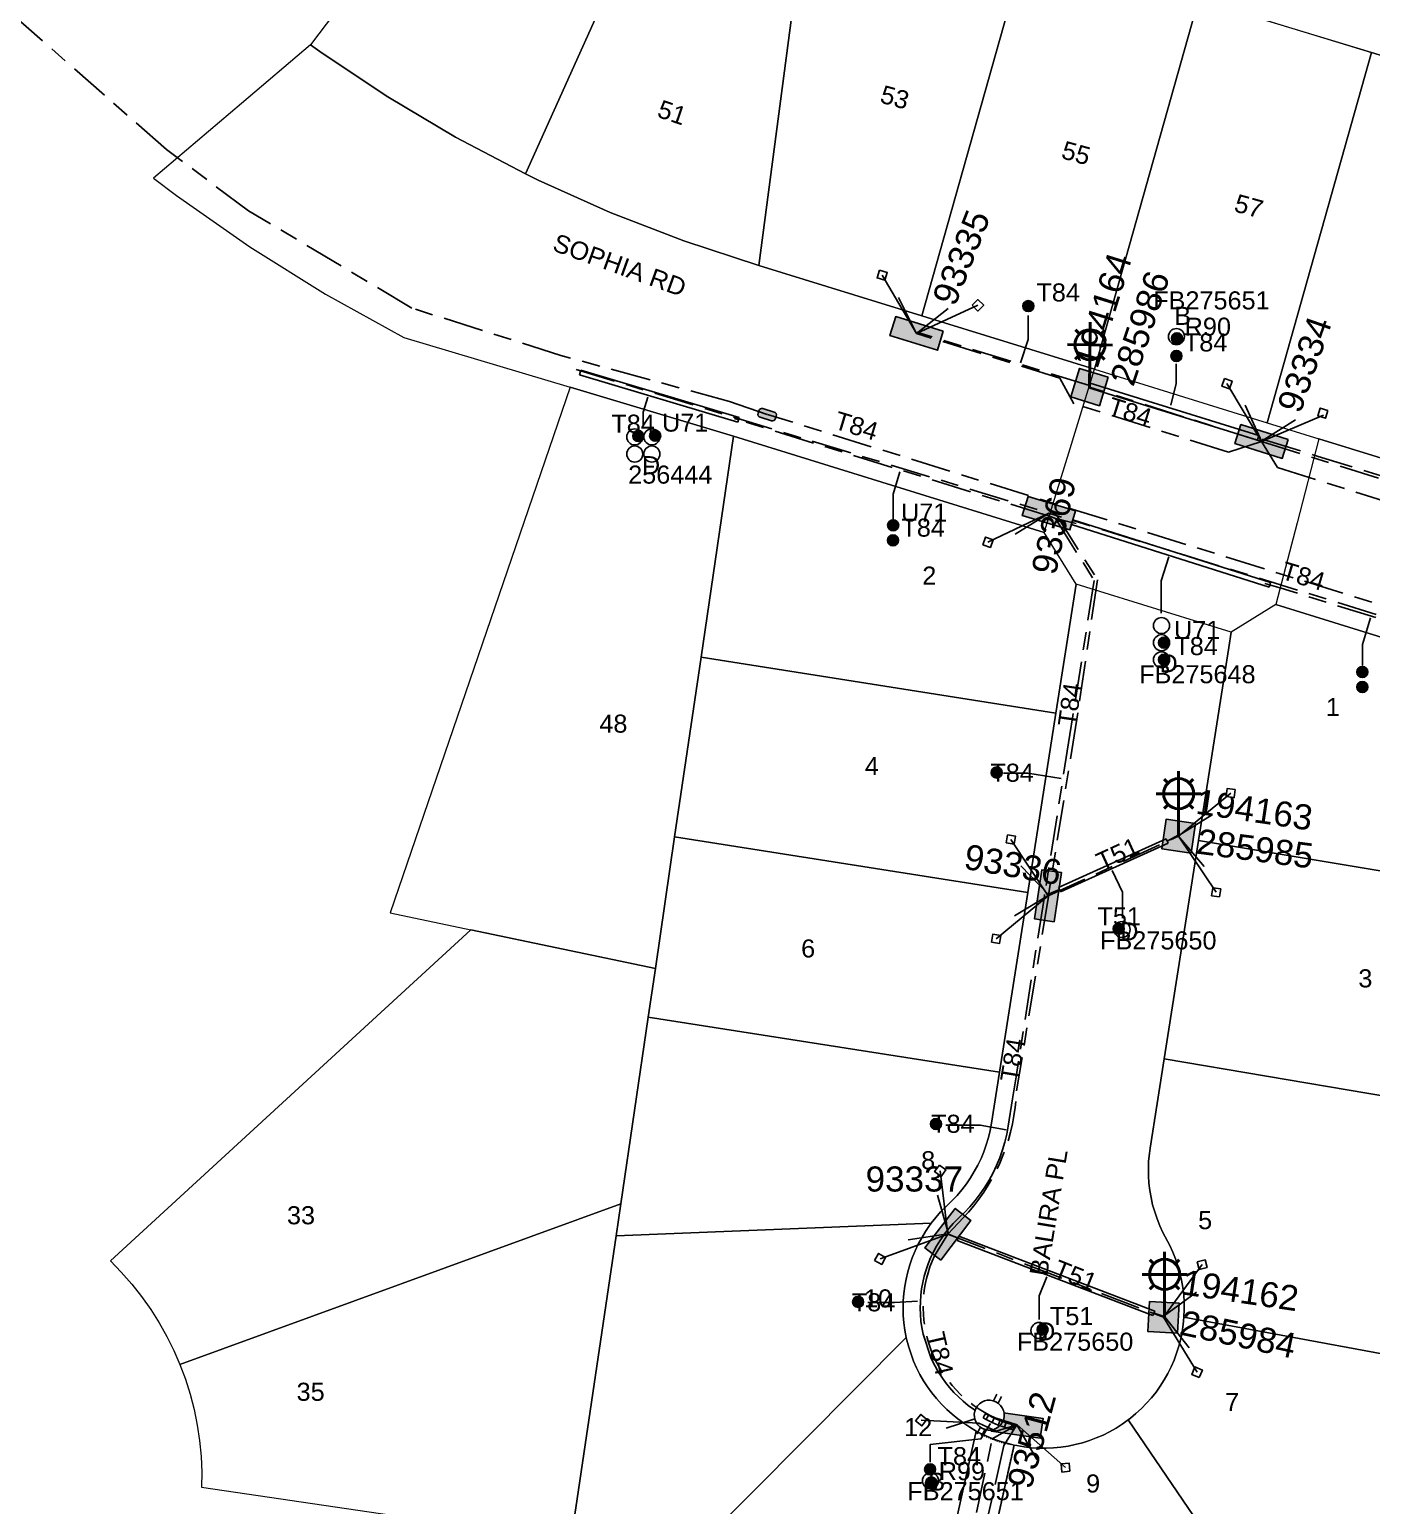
# Model space of a CAD drawing. Header units: metres. Extents: x 282960 to 285195, y 6134329 to 6136665.
# Drawn here: x 283098.2 to 283231.8, y 6135457 to 6135604 of the extents above; entities that cross this region are included whole.
import ezdxf
from ezdxf.enums import TextEntityAlignment as Align

# ---------------------------------------------------------------- set-up
doc = ezdxf.new("R2010")
doc.units = ezdxf.units.M
for name, pattern in [('Cable Exist UG', [8.2, 4, -1.2, 1.8, -1.2]), ('HIDDEN', [0.375, 0.25, -0.125]), ('HIDDEN2', [0.1875, 0.125, -0.0625])]:
    doc.linetypes.add(name, pattern=pattern)
doc.layers.get('0').update_dxf_attribs({"color": 6})
for name, color, linetype, lineweight in [('Cadastre Land Parcels_SP_EXT', 9, 'Continuous', 5), ('Cadastre Other Property_SP_EXT', 9, 'HIDDEN', 5), ('Cadastre Roads_SP_EXT', 9, 'Continuous', 5)]:
    doc.layers.add(name, color=color, linetype=linetype, lineweight=lineweight)
for name, color, linetype in [('Duct_SP_EXT', 7, 'Continuous'), ('Equip_HV_EXT', 7, 'Continuous'), ('Equip_LV_EXT', 7, 'Continuous'), ('Equip_SP_SL_EXT', 7, 'Continuous'), ('Mains_HV_EXT', 7, 'Continuous'), ('Mains_LV_EXT', 7, 'Continuous'), ('Mains_LV_SL_EXT', 7, 'Continuous'), ('Services_SP_EXT', 7, 'Continuous'), ('SupportsUG_SP_LV_EXT', 7, 'Continuous'), ('SupportsUG_SP_LV_SL_EXT', 7, 'Continuous'), ('Trench_SP_EXT', 7, 'Continuous')]:
    doc.layers.add(name, color=color, linetype=linetype)
doc.styles.add('COLUMN_LABEL', font='arial.ttf')
doc.styles.add('iecARIAL', font='arial.ttf', dxfattribs={"height": 2})
doc.styles.add('POLE_LABEL', font='arial.ttf')
doc.styles.get("Standard").update_dxf_attribs({"font": 'arial.ttf'})

# ---------------------------------------------------------------- blocks, each defined once
blk = doc.blocks.new('COLUMN_EXT')
blk.add_hatch(color=256).paths.add_polyline_path([(-1.49, 1.48), (-1.49, -1.49), (1.48, -1.49), (1.48, 1.48)])
blk.add_lwpolyline([(-1.49, -1.49), (1.48, -1.49), (1.48, 1.48), (-1.49, 1.48)], close=True)
for tag, height, style, flags, p in [('ASSET_NUM', 2.5, 'COLUMN_LABEL', 8, (2, 2)), ('STRUCTURE_PLANT_NUMBER', 0.2, 'POLE_LABEL', 9, (1.81, 0.03)), ('STREET_CODE', 0.2, 'COLUMN_LABEL', 9, (1.81, -0.2))]:
    blk.add_attdef(tag, text='', height=height, dxfattribs=dict(style=style, flags=flags)).set_placement(p, align=Align.MIDDLE_LEFT)
at = {"flags": 9}
for tag, p in [('COLUMN_TYPE', (1.81, -0.4)), ('OWNED_BY', (1.81, -0.6)), ('STATE', (1.81, -0.8)), ('USAGE', (1.81, -1)), ('LEGEND', (1.81, -1.2)), ('LOCATION', (1.81, -1.4)), ('STREETNAME', (1.81, -1.6)), ('SUBURB', (1.81, -1.8)), ('NOTES', (1.81, -2))]:
    blk.add_attdef(tag, text='', height=0.2, dxfattribs=at).set_placement(p, align=Align.MIDDLE_LEFT)
at = {"flags": 1}
blk.add_attdef('Z', (1.81, -2.35), '', height=0.2, dxfattribs=at)
blk = doc.blocks.new('PILLAR_EXT')
blk.add_hatch(color=256).paths.add_polyline_path([(-2.475, 0.99), (-2.475, -0.99), (2.475, -0.99), (2.475, 0.99)])
blk.add_lwpolyline([(-2.475, -0.99), (2.475, -0.99), (2.475, 0.99), (-2.475, 0.99)], close=True)
at = {"style": 'iecARIAL', "flags": 8}
blk.add_attdef('ASSET_NUM', (1.5, 3.5), '', height=2.5, dxfattribs=at)
for tag, p, flags in [('OWNED_BY', (0, -0.2), 9), ('STATE', (0, -0.4), 9), ('SUPPORT_TYPE', (0, -0.6), 9), ('USAGE', (0, -0.8), 9), ('LEGEND', (0, -1), 9), ('LOCATION', (0, -1.2), 9), ('NOTES', (0, -1.4), 9), ('PARENT', (0, -1.6), 9), ('STREETNAME', (0, -1.8), 9), ('SUBURB', (0, -2), 1)]:
    blk.add_attdef(tag, p, '', height=0.2, dxfattribs=dict(flags=flags))
blk = doc.blocks.new('DUCT_EXT')
blk.add_circle((0, 0.8), 0.8)
at = {"flags": 1}
blk.add_attdef('Z', (0, 0), '', height=0.2, dxfattribs=at)
at = {"flags": 9}
for tag, p in [('DUCT_CODE', (0, 0)), ('XSECT_TYPE', (0, -0.2)), ('STATE', (0, -0.6)), ('FB_REFERENCE', (0, -0.4)), ('NOTES', (0, -0.8))]:
    blk.add_attdef(tag, text='', height=0.2, dxfattribs=at).set_placement(p, align=Align.MIDDLE_LEFT)
blk = doc.blocks.new('SL_LANTERN_EXT')
at = {"lineweight": 40}
for p, q in [((0, 1.97), (0, 6.47)), ((-1.46, 5.68), (-1.06, 5.28)), ((1.46, 5.68), (1.06, 5.28)), ((-2.25, 4.22), (2.25, 4.22)), ((-1.46, 2.76), (-1.06, 3.16)), ((1.46, 2.76), (1.06, 3.16)), ((0, 0), (0, 2.72))]:
    blk.add_line(p, q, dxfattribs=at)
blk.add_circle((0, 4.22), 1.5, dxfattribs=at)
at = {"style": 'iecARIAL', "flags": 8}
blk.add_attdef('ASSET_NUM', (1.5, 1.5), '', height=2.5, dxfattribs=at)
for tag, p, height, flags in [('OPERATING_VOLTAGE', (0.98, -1.65), 0.2, 9), ('CONSTRUCTED_VOLTAGE', (0.98, -0.65), 0.2, 9), ('CONTROL_TYPE', (0.98, -0.85), 0.2, 9), ('LANTERN_PURPOSE', (0.98, -1.05), 0.2, 9), ('LANTERN_TYPE', (0.98, -1.25), 0.2, 9), ('NO_PHASES', (0.98, -1.45), 0.2, 9), ('LNUMBER', (2.18, -3.25), 2.5, 8), ('ORIENTATION', (0.98, -1.85), 0.2, 9), ('OWNED_BY', (0.98, -2.05), 0.2, 9), ('STATE', (0.98, -2.25), 0.2, 9), ('USAGE', (0.98, -2.45), 0.2, 9), ('CEXIST', (0.98, -2.65), 0.2, 9), ('CNEW', (0.98, -2.85), 0.2, 9), ('CNUMBER', (0.98, -3.05), 0.2, 9), ('CREMOVE', (0.98, -3.25), 0.2, 9), ('CREPLACE', (0.98, -3.45), 0.2, 9), ('LKINGHEIGHT', (0.98, -3.65), 0.2, 9), ('LBRACKET', (0.98, -3.85), 0.2, 9), ('LBRACKETVOCAB', (0.98, -4.05), 0.2, 9), ('LCATEGORY', (0.98, -4.25), 0.2, 9), ('LCHARGE1', (0.98, -4.45), 0.2, 9), ('LCHARGE1PERCENT', (0.98, -4.65), 0.2, 9), ('LCHARGE2', (0.98, -4.85), 0.2, 9), ('LCHARGE2PERCENT', (0.98, -5.05), 0.2, 9), ('LCHARGE3', (0.98, -5.25), 0.2, 9), ('LCHARGE3PERCENT', (0.98, -5.45), 0.2, 9), ('LEXIST', (0.98, -5.65), 0.2, 9), ('LLAMP', (0.98, -5.85), 0.2, 9), ('LLAMPVOCAB', (0.98, -6.05), 0.2, 9), ('LMAST', (0.98, -6.25), 0.2, 9), ('LMASTVOCAB', (0.98, -6.45), 0.2, 9), ('LNEW', (0.98, -6.65), 0.2, 9), ('LANTNUMBER', (0.98, -6.85), 0.2, 9), ('LOUTREACH', (0.98, -7.25), 0.2, 9), ('LOUTREACHVOCAB', (0.98, -7.45), 0.2, 9), ('LRATECODE', (0.98, -7.65), 0.2, 9), ('LREMOVE', (0.98, -7.85), 0.2, 9), ('LREPLACE', (0.98, -8.05), 0.2, 9), ('LTYPE', (0.98, -8.25), 0.2, 9), ('LTYPEVOCAB', (0.98, -8.45), 0.2, 9), ('LEGEND', (0.98, -8.65), 0.2, 9), ('LOCATION', (0.98, -8.85), 0.2, 9), ('STREETNAME', (0.98, -9.25), 0.2, 9), ('SUBURB', (0.98, -9.45), 0.2, 1), ('NOTES', (0.98, -9.05), 0.2, 9)]:
    blk.add_attdef(tag, p, '', height=height, dxfattribs=dict(flags=flags))
blk = doc.blocks.new('CCP_EXT')
at = {"flags": 9}
for tag, p in [('STATE', (0, -1.8)), ('LIFE_SUPPORT', (0, -1.6)), ('NOTES', (0, -2))]:
    blk.add_attdef(tag, text='', height=0.2, dxfattribs=at).set_placement(p, align=Align.MIDDLE_LEFT)
blk.add_wipeout([(0, 0.57), (0.57, 0), (0, -0.57), (-0.57, 0)])
blk.add_lwpolyline([(-0.57, 0), (0, 0.57), (0.57, 0), (0, -0.57), (-0.57, 0)])
at = {"flags": 1}
blk.add_attdef('Z', (0, 0), '', height=0.2, dxfattribs=at)
at = {"flags": 9}
for tag, p in [('CCP_TYPE', (0, 0)), ('CONSTRUCTED_VOLTAGE', (0, -0.2)), ('OPERATING_VOLTAGE', (0, -0.6)), ('ORIENTATION', (0, -0.8)), ('OWNED_BY', (0, -1)), ('NO_PHASES', (0, -0.4)), ('USAGE', (0, -1.2)), ('LEGEND', (0, -1.4))]:
    blk.add_attdef(tag, text='', height=0.2, dxfattribs=at).set_placement(p, align=Align.MIDDLE_LEFT)
blk = doc.blocks.new('HV_STJ_EXT')
h = blk.add_hatch(color=256)
edge = h.paths.add_edge_path()
edge.add_ellipse((-0.59, 0.13), major_axis=(0.226, 0.226), ratio=1, start_angle=45, end_angle=135)
edge.add_line((-0.91, 0.13), (-0.91, -0.13))
edge.add_ellipse((-0.59, -0.13), major_axis=(0.226, 0.226), ratio=1, start_angle=135, end_angle=225)
edge.add_line((-0.59, -0.45), (0.59, -0.45))
edge.add_ellipse((0.59, -0.13), major_axis=(-0.226, 0.226), ratio=1, start_angle=135, end_angle=225)
edge.add_line((0.91, -0.13), (0.91, 0.13))
edge.add_ellipse((0.59, 0.13), major_axis=(-0.226, 0.226), ratio=1, start_angle=225, end_angle=315)
edge.add_line((0.59, 0.45), (-0.59, 0.45))
blk.add_lwpolyline([(-0.91, 0.13), (-0.91, -0.13, 0.414214), (-0.59, -0.45), (0.59, -0.45, 0.414214), (0.91, -0.13), (0.91, 0.13, 0.414214), (0.59, 0.45), (-0.59, 0.45, 0.414214)], format="xyb", close=True)
for tag, flags, p in [('ORIENTATION', 9, (1.5, 0)), ('Z', 1, (1.5, -0.8)), ('USAGE', 9, (1.5, -0.2)), ('LEGEND', 9, (1.5, -0.4)), ('NOTES', 9, (1.5, -0.6))]:
    blk.add_attdef(tag, text='', height=0.2, dxfattribs=dict(flags=flags)).set_placement(p, align=Align.MIDDLE_LEFT)
blk = doc.blocks.new('LV_UG_LINKS_OPEN_EXT')
for p, q in [((-0.25, 1.47), (-0.25, 2.22)), ((0.25, 1.47), (0.25, 2.22)), ((-0.25, -1.47), (-0.25, -2.22)), ((0.25, -1.47), (0.25, -2.22))]:
    blk.add_line(p, q)
at = {"flags": 9}
for tag, p in [('ACTUAL_STATUS', (0, 0)), ('CONSTRUCTED_VOLTAGE', (0, -0.2)), ('OPERATING_VOLTAGE', (0, -0.6)), ('ORIENTATION', (0, -0.8)), ('STATE', (0, -1)), ('SWITCH_TYPE', (0, -1.2)), ('NO_PHASES', (0, -0.4)), ('USAGE', (0, -1.4)), ('NOTES', (0, -1.6))]:
    blk.add_attdef(tag, text='', height=0.2, dxfattribs=at).set_placement(p, align=Align.MIDDLE_LEFT)
at = {"flags": 1}
blk.add_attdef('Z', (0, 0), '', height=0.2, dxfattribs=at)
blk.add_wipeout([(-0.25, 1.47), (-0.43, 1.43), (-0.61, 1.36), (-0.77, 1.28), (-0.93, 1.17), (-1.07, 1.05), (-1.19, 0.9), (-1.29, 0.75), (-1.38, 0.58), (-1.44, 0.4), (-1.48, 0.22), (-1.49, 0.03), (-1.49, -0.16), (-1.45, -0.34), (-1.4, -0.52), (-1.32, -0.69), (-1.23, -0.85), (-1.11, -1), (-0.98, -1.13), (-0.83, -1.24), (-0.66, -1.34), (-0.49, -1.41), (-0.31, -1.46), (-0.13, -1.49), (0.06, -1.49), (0.25, -1.47), (0.43, -1.43), (0.61, -1.36), (0.77, -1.28), (0.93, -1.17), (1.07, -1.05), (1.19, -0.9), (1.29, -0.75), (1.38, -0.58), (1.44, -0.4), (1.48, -0.22), (1.49, -0.03), (1.49, 0.16), (1.45, 0.34), (1.4, 0.52), (1.32, 0.69), (1.23, 0.85), (1.11, 1), (0.98, 1.13), (0.83, 1.24), (0.66, 1.34), (0.49, 1.41), (0.31, 1.46), (0.13, 1.49), (-0.06, 1.49)])
blk.add_lwpolyline([(0, -1.49, 1), (0, 1.49, 1)], format="xyb", close=True)
blk = doc.blocks.new('CABLE_LARGE_EXT')
h = blk.add_hatch(color=256)
edge = h.paths.add_edge_path()
edge.add_arc((0, 0.55), 0.55, 0, 360)
blk.add_circle((0, 0.55), 0.55)
at = {"flags": 1}
blk.add_attdef('Z', (0, 0), '', height=0.2, dxfattribs=at)
at = {"flags": 9}
for tag, p in [('COND_CODE', (0, 0)), ('STATE', (0, -0.4)), ('XSECT_SIZE', (0, -0.6)), ('FB_REFERENCE', (0, -0.2)), ('NOTES', (0, -0.8))]:
    blk.add_attdef(tag, text='', height=0.2, dxfattribs=at).set_placement(p, align=Align.MIDDLE_LEFT)

msp = doc.modelspace()

# ---------------------------------------------------------------- linework, layer by layer
at = {"layer": 'Cadastre Land Parcels_SP_EXT', "linetype": 'Continuous'}
for points in [[(283147.55, 6135589.59), (283161.55, 6135620.64), (283148.82, 6135632.39), (283137.9, 6135617.97), (283126.14, 6135602.44), (283127.31, 6135601.61), (283133.84, 6135597.25), (283140.6, 6135593.24), (283147.55, 6135589.59)], [(283147.55, 6135589.58), (283148.84, 6135588.96), (283156.01, 6135585.74), (283163.34, 6135582.91), (283170.8, 6135580.46), (283175.85, 6135618.77), (283161.55, 6135620.64), (283147.55, 6135589.58)], [(283170.8, 6135580.46), (283187.05, 6135575.43), (283197.4, 6135612.18), (283175.85, 6135618.77), (283170.8, 6135580.46)], [(283187.05, 6135575.43), (283204.25, 6135570.12), (283214.62, 6135606.92), (283197.4, 6135612.18), (283187.05, 6135575.43)], [(283204.25, 6135570.12), (283221.45, 6135564.8), (283231.83, 6135601.66), (283214.62, 6135606.92), (283204.25, 6135570.12)], [(283221.45, 6135564.8), (283226.6, 6135563.2), (283238.65, 6135559.48), (283249.05, 6135596.4), (283231.83, 6135601.66), (283221.45, 6135564.8)], [(283162.42, 6135523.54), (283165.06, 6135541.44), (283168.3, 6135563.46), (283152, 6135568.34), (283134.07, 6135515.99), (283142.11, 6135514.31), (283160.5, 6135510.45), (283162.42, 6135523.54)], [(283200.41, 6135535.88), (283202.43, 6135548.72), (283199.23, 6135553.86), (283168.3, 6135563.46), (283165.06, 6135541.44), (283200.41, 6135535.88)], [(283243.84, 6135518.31), (283247.46, 6135538.9), (283222.32, 6135546.7), (283217.87, 6135543.93), (283217.64, 6135542.42), (283214.61, 6135523.18), (283243.84, 6135518.31)], [(283197.59, 6135518), (283200.41, 6135535.88), (283165.06, 6135541.44), (283162.42, 6135523.54), (283197.59, 6135518)], [(283194.78, 6135500.11), (283197.59, 6135518), (283162.42, 6135523.54), (283160.5, 6135510.45), (283159.78, 6135505.6), (283194.78, 6135500.11)], [(283243.84, 6135518.31), (283214.61, 6135523.18), (283211.18, 6135501.45), (283241.78, 6135496.27), (283241.25, 6135503.58), (283243.84, 6135518.31)], [(283160.5, 6135510.45), (283142.11, 6135514.31), (283106.21, 6135481.32), (283107.3, 6135480.19), (283108.34, 6135479.02), (283109.32, 6135477.78), (283110.23, 6135476.5), (283111.07, 6135475.17), (283111.84, 6135473.81), (283112.54, 6135472.4), (283113.14, 6135471.01), (283157.05, 6135487.01), (283159.78, 6135505.6), (283160.5, 6135510.45)], [(283194.78, 6135500.11), (283159.78, 6135505.6), (283157.05, 6135487.01), (283156.58, 6135483.83), (283187.98, 6135485.07), (283188.43, 6135485.65), (283188.92, 6135486.2), (283189.43, 6135486.72), (283189.66, 6135486.94), (283190.05, 6135487.32), (283190.56, 6135487.85), (283191.03, 6135488.4), (283191.48, 6135488.99), (283191.89, 6135489.59), (283192.27, 6135490.22), (283192.62, 6135490.86), (283192.94, 6135491.52), (283193.22, 6135492.2), (283193.46, 6135492.89), (283193.67, 6135493.6), (283193.84, 6135494.31), (283193.98, 6135495.03), (283194.78, 6135500.11)], [(283156.58, 6135483.83), (283157.05, 6135487.01), (283113.14, 6135471.01), (283113.68, 6135469.54), (283114.16, 6135468.04), (283114.55, 6135466.52), (283114.86, 6135464.98), (283115.09, 6135463.43), (283115.25, 6135461.86), (283115.31, 6135460.29), (283115.3, 6135458.79), (283152.09, 6135453.37), (283156.58, 6135483.83)], [(283185.5, 6135473.7), (283185.36, 6135474.42), (283185.26, 6135475.15), (283185.2, 6135475.88), (283185.18, 6135476.61), (283185.2, 6135477.34), (283185.25, 6135478.08), (283185.34, 6135478.8), (283185.47, 6135479.52), (283185.64, 6135480.24), (283185.85, 6135480.94), (283186.09, 6135481.64), (283186.37, 6135482.31), (283186.68, 6135482.98), (283187.03, 6135483.62), (283187.41, 6135484.25), (283187.82, 6135484.85), (283187.98, 6135485.07), (283156.58, 6135483.83), (283152.09, 6135453.37), (283149.8, 6135437.77), (283185.5, 6135473.7)], [(283243.67, 6135470.08), (283213.15, 6135475.72), (283213.08, 6135474.99), (283212.97, 6135474.26), (283212.83, 6135473.55), (283212.65, 6135472.83), (283212.43, 6135472.13), (283212.17, 6135471.45), (283211.88, 6135470.77), (283211.56, 6135470.12), (283211.19, 6135469.48), (283210.8, 6135468.86), (283210.38, 6135468.26), (283209.92, 6135467.69), (283209.44, 6135467.14), (283208.92, 6135466.61), (283208.38, 6135466.12), (283207.82, 6135465.65), (283207.61, 6135465.49), (283229.87, 6135432.78), (283237.4, 6135442.77), (283244.92, 6135452.73), (283243.87, 6135467.28), (283243.67, 6135470.08)], [(283192.47, 6135464.38), (283191.84, 6135464.75), (283191.22, 6135465.15), (283190.63, 6135465.58), (283190.06, 6135466.05), (283189.52, 6135466.54), (283189, 6135467.06), (283188.51, 6135467.61), (283188.05, 6135468.18), (283187.62, 6135468.77), (283187.22, 6135469.39), (283186.86, 6135470.02), (283186.53, 6135470.68), (283186.23, 6135471.35), (283185.97, 6135472.03), (283185.75, 6135472.73), (283185.56, 6135473.44), (283185.5, 6135473.7), (283149.8, 6135437.77), (283167.46, 6135434.64), (283185.13, 6135431.51), (283192.47, 6135464.38)], [(283196.24, 6135462.98), (283195.53, 6135463.16), (283194.83, 6135463.37), (283194.13, 6135463.61), (283193.46, 6135463.89), (283192.8, 6135464.21), (283192.47, 6135464.38), (283185.13, 6135431.51), (283189.02, 6135430.62), (283196.24, 6135462.98)], [(283229.87, 6135432.78), (283207.61, 6135465.49), (283207.01, 6135465.06), (283206.39, 6135464.67), (283205.75, 6135464.31), (283205.1, 6135463.98), (283204.42, 6135463.69), (283203.74, 6135463.43), (283203.04, 6135463.21), (283202.33, 6135463.03), (283201.61, 6135462.88), (283200.88, 6135462.77), (283200.15, 6135462.7), (283199.42, 6135462.67), (283198.69, 6135462.68), (283197.95, 6135462.72), (283197.23, 6135462.81), (283196.5, 6135462.93), (283196.24, 6135462.98), (283189.02, 6135430.62), (283218.77, 6135418.08), (283229.87, 6135432.78)]]:
    msp.add_lwpolyline(points, close=True, dxfattribs=at)
for points in [[(283220.32, 6135605.18), (283231.83, 6135601.66), (283244.47, 6135597.8), (283249.01, 6135627.78)], [(283241.78, 6135496.27), (283211.18, 6135501.45), (283209.78, 6135492.54), (283209.71, 6135492.01), (283209.64, 6135491.27), (283209.61, 6135490.54), (283209.62, 6135489.81), (283209.67, 6135489.08), (283209.75, 6135488.35), (283209.88, 6135487.63), (283210.04, 6135486.91), (283210.24, 6135486.21), (283210.48, 6135485.51), (283210.75, 6135484.83), (283211.05, 6135484.16), (283211.74, 6135482.87), (283212.05, 6135482.2), (283212.32, 6135481.52), (283212.55, 6135480.83), (283212.75, 6135480.12), (283212.91, 6135479.4), (283213.04, 6135478.68), (283213.13, 6135477.95), (283213.17, 6135477.22), (283213.18, 6135476.49), (283213.15, 6135475.76), (283213.15, 6135475.72), (283243.67, 6135470.08)]]:
    msp.add_lwpolyline(points, dxfattribs=at)
at = {"layer": 'Cadastre Roads_SP_EXT', "linetype": 'Continuous'}
msp.add_lwpolyline([(283238.65, 6135559.48), (283226.6, 6135563.2), (283224.42, 6135554.81), (283222.32, 6135546.7), (283247.46, 6135538.9)], dxfattribs=at)
at = {"layer": 'Duct_SP_EXT'}
for p, q in [((283153.07, 6135570.04), (283153, 6135569.81)), ((283153.07, 6135570.04), (283168.86, 6135565.32)), ((283152.93, 6135569.58), (283153, 6135569.81)), ((283152.93, 6135569.58), (283168.72, 6135564.86)), ((283203.67, 6135568.26), (283203.75, 6135568.49)), ((283203.82, 6135568.72), (283203.75, 6135568.49)), ((283168.72, 6135564.86), (283168.79, 6135565.09)), ((283168.86, 6135565.32), (283168.79, 6135565.09)), ((283220.47, 6135563.07), (283220.54, 6135563.3)), ((283220.61, 6135563.53), (283220.54, 6135563.3)), ((283201.94, 6135554.66), (283202.01, 6135554.89)), ((283201.94, 6135554.66), (283221.64, 6135548.42)), ((283202.08, 6135555.12), (283202.01, 6135554.89)), ((283202.08, 6135555.12), (283221.79, 6135548.87)), ((283221.64, 6135548.42), (283221.72, 6135548.65)), ((283221.79, 6135548.87), (283221.72, 6135548.65)), ((283200.66, 6135518.52), (283211.37, 6135523.35)), ((283211.37, 6135523.35), (283211.47, 6135523.13)), ((283211.57, 6135522.91), (283211.47, 6135523.13)), ((283200.86, 6135518.08), (283211.57, 6135522.91)), ((283200.66, 6135518.52), (283200.76, 6135518.3)), ((283200.86, 6135518.08), (283200.76, 6135518.3)), ((283190.56, 6135483.35), (283190.64, 6135483.57)), ((283190.56, 6135483.35), (283210.06, 6135475.87)), ((283190.73, 6135483.79), (283190.64, 6135483.57)), ((283190.73, 6135483.79), (283210.24, 6135476.32)), ((283210.06, 6135475.87), (283210.15, 6135476.1)), ((283210.24, 6135476.32), (283210.15, 6135476.1))]:
    msp.add_line(p, q, dxfattribs=at)
for points in [[(283197.65, 6135575.46), (283197.65, 6135573.09), (283196.89, 6135570.77)], [(283212.38, 6135570.66), (283212.38, 6135568.7), (283211.86, 6135566.53)], [(283159.29, 6135564.58), (283159.29, 6135565.84), (283159.74, 6135567.33)], [(283184.18, 6135555.19), (283184.18, 6135557.69), (283184.87, 6135559.91)], [(283210.9, 6135545.84), (283210.9, 6135549.05), (283211.65, 6135551.43)], [(283230.93, 6135540.62), (283230.93, 6135542.71), (283231.75, 6135545.38)], [(283195.18, 6135529.91), (283197.59, 6135529.91), (283200.93, 6135529.38)], [(283207.02, 6135515.46), (283207.02, 6135518.06), (283206.01, 6135520.2)], [(283189.43, 6135494.85), (283192.87, 6135494.85), (283195.45, 6135494.36)], [(283198.73, 6135475.5), (283198.73, 6135477.85), (283199.51, 6135479.74)], [(283181.68, 6135477.17), (283184.33, 6135477.17), (283186.62, 6135477.31)]]:
    msp.add_lwpolyline(points, dxfattribs=at)
at = {"layer": 'Mains_HV_EXT', "linetype": 'Cable Exist UG'}
msp.add_lwpolyline([(283171.64, 6135565.6), (283167.88, 6135566.91), (283151.08, 6135571.5), (283136.25, 6135576.21), (283119.97, 6135585.91), (283111.8, 6135592.01), (283094.95, 6135606.77), (283029.93, 6135670.08), (283017.39, 6135681.64), (283007.85, 6135689.3), (282997.31, 6135696.55), (282987.35, 6135703.2), (282971.71, 6135711.96), (282959.84, 6135717.45)], dxfattribs=at)
at = {"layer": 'Mains_LV_EXT', "linetype": 'Cable Exist UG'}
for points in [[(283152.6, 6135570.11), (283199.78, 6135555.77)], [(283220.89, 6135562.93), (283255.25, 6135552.18)], [(283220.89, 6135562.93), (283222.46, 6135560.34), (283222.46, 6135560.34), (283254.38, 6135550.36), (283248.06, 6135540.83)], [(283199.78, 6135555.74), (283200.48, 6135555.54), (283200.48, 6135555.54), (283204.54, 6135549.15), (283202.48, 6135535.26), (283199.65, 6135517.7)], [(283247.96, 6135540.86), (283199.78, 6135555.77)], [(283199.64, 6135517.69), (283212.63, 6135523.63)], [(283189.62, 6135483.98), (283211.12, 6135475.71)]]:
    msp.add_lwpolyline(points, dxfattribs=at)
at = {"layer": 'Trench_SP_EXT', "linetype": 'Cable Exist UG'}
for points in [[(283186.52, 6135573.67), (283184.5, 6135577.72)], [(283186.52, 6135573.67), (283190.25, 6135576.63)], [(283203.75, 6135568.49), (283186.54, 6135573.81)], [(283220.91, 6135562.9), (283219.02, 6135567.06)], [(283199.74, 6135555.49), (283168.8, 6135565.08), (283168.39, 6135565.21)], [(283220.88, 6135562.96), (283224.73, 6135565.37)], [(283220.95, 6135563.17), (283226.1, 6135561.58), (283238.15, 6135557.85), (283255.32, 6135552.5)], [(283199.73, 6135555.8), (283195.85, 6135553.39)], [(283199.71, 6135555.51), (283200.35, 6135555.27), (283204.21, 6135549.09), (283202.09, 6135535.62), (283201.79, 6135533.74), (283201.79, 6135533.74), (283199.27, 6135517.73)], [(283202.43, 6135554.76), (283200.35, 6135555.27), (283199.71, 6135555.51)], [(283247.95, 6135540.53), (283222.83, 6135548.32), (283221.23, 6135548.8)], [(283212.59, 6135523.64), (283216.41, 6135526.03)], [(283212.57, 6135523.72), (283211.47, 6135523.13)], [(283212.57, 6135523.64), (283215.65, 6135520.01)], [(283199.68, 6135517.8), (283196.43, 6135521.15)], [(283199.7, 6135517.76), (283195.65, 6135515.31)], [(283199.58, 6135517.8), (283200.76, 6135518.3)], [(283189.7, 6135484.01), (283188.47, 6135488.4)], [(283189.65, 6135484.01), (283185.08, 6135483.32)], [(283189.69, 6135483.98), (283190.6, 6135483.62)], [(283211.18, 6135475.86), (283214.87, 6135478.54)], [(283211.2, 6135475.78), (283210.1, 6135476.14)], [(283211.21, 6135475.8), (283213.93, 6135472.35)], [(283193.27, 6135465.89), (283189.14, 6135464.56)], [(283196.52, 6135464.99), (283195.21, 6135462.95), (283195.21, 6135462.95), (283189.99, 6135439.55), (283189.81, 6135438.74)], [(283196.5, 6135465), (283198.85, 6135460.91)]]:
    msp.add_lwpolyline(points, dxfattribs=at)

# ---------------------------------------------------------------- block references
at = {"layer": 'Duct_SP_EXT'}
for name, p in [('CABLE_LARGE_EXT', (283197.65, 6135575.86)), ('DUCT_EXT', (283212.41, 6135572.57)), ('CABLE_LARGE_EXT', (283212.47, 6135572.65)), ('CABLE_LARGE_EXT', (283212.41, 6135570.89)), ('DUCT_EXT', (283158.45, 6135562.58)), ('DUCT_EXT', (283160.15, 6135562.58)), ('CABLE_LARGE_EXT', (283158.79, 6135562.92)), ('CABLE_LARGE_EXT', (283160.48, 6135562.95)), ('DUCT_EXT', (283158.45, 6135560.88)), ('DUCT_EXT', (283160.15, 6135560.88)), ('CABLE_LARGE_EXT', (283184.19, 6135554.03)), ('CABLE_LARGE_EXT', (283184.17, 6135552.53)), ('CABLE_LARGE_EXT', (283230.92, 6135539.42)), ('CABLE_LARGE_EXT', (283230.92, 6135537.92)), ('CABLE_LARGE_EXT', (283194.5, 6135529.41)), ('CABLE_LARGE_EXT', (283206.65, 6135513.85)), ('DUCT_EXT', (283206.99, 6135513.52)), ('CABLE_LARGE_EXT', (283188.46, 6135494.4)), ('CABLE_LARGE_EXT', (283180.7, 6135476.69)), ('DUCT_EXT', (283198.72, 6135473.59)), ('CABLE_LARGE_EXT', (283199.07, 6135473.93)), ('DUCT_EXT', (283187.91, 6135458.63)), ('CABLE_LARGE_EXT', (283187.87, 6135460.01)), ('CABLE_LARGE_EXT', (283187.99, 6135458.71))]:
    msp.add_blockref(name, p, dxfattribs=at)
at = {"layer": 'Duct_SP_EXT', "rotation": 89.97783633566992}
for name, p in [('DUCT_EXT', (283211.72, 6135544.59)), ('DUCT_EXT', (283211.72, 6135542.89)), ('CABLE_LARGE_EXT', (283211.72, 6135542.89)), ('DUCT_EXT', (283211.72, 6135541.19)), ('CABLE_LARGE_EXT', (283211.72, 6135541.19))]:
    msp.add_blockref(name, p, dxfattribs=at)
at = {"layer": 'Equip_HV_EXT', "rotation": 343.3362792301511}
msp.add_blockref('HV_STJ_EXT', (283171.64, 6135565.6), dxfattribs=at)
at = {"layer": 'Equip_SP_SL_EXT'}
ref = msp.add_blockref('SL_LANTERN_EXT', (283203.74, 6135568.34), dxfattribs=dict(at, rotation=359.2782889867547))
ref.add_attrib('ASSET_NUM', '194164', dxfattribs={"layer": '0', "height": 2.5, "rotation": 72.6061, "style": 'iecARIAL'}).set_placement((283205.24, 6135569.84), align=Align.BOTTOM_LEFT)
ref = msp.add_blockref('SL_LANTERN_EXT', (283212.63, 6135523.63), dxfattribs=at)
ref.add_attrib('ASSET_NUM', '194163', dxfattribs={"layer": '0', "height": 2.5, "rotation": 351.6294, "style": 'iecARIAL'}).set_placement((283214.13, 6135525.13), align=Align.BOTTOM_LEFT)
ref = msp.add_blockref('SL_LANTERN_EXT', (283211.23, 6135475.76), dxfattribs=at)
ref.add_attrib('ASSET_NUM', '194162', dxfattribs={"layer": '0', "height": 2.5, "rotation": 351.6223, "style": 'iecARIAL'}).set_placement((283212.73, 6135477.26), align=Align.BOTTOM_LEFT)
at = {"layer": 'SupportsUG_SP_LV_EXT'}
ref = msp.add_blockref('PILLAR_EXT', (283186.52, 6135573.69), dxfattribs=dict(at, rotation=162.7399860485335))
ref.add_attrib('ASSET_NUM', '93335', dxfattribs={"layer": '0', "height": 2.5, "rotation": 68.4449, "style": 'iecARIAL'}).set_placement((283188.02, 6135577.19), align=Align.TOP_LEFT)
ref = msp.add_blockref('PILLAR_EXT', (283220.89, 6135562.93), dxfattribs=dict(at, rotation=162.6243573527551))
ref.add_attrib('ASSET_NUM', '93334', dxfattribs={"layer": '0', "height": 2.5, "rotation": 70.8433, "style": 'iecARIAL'}).set_placement((283222.39, 6135566.43), align=Align.TOP_LEFT)
ref = msp.add_blockref('PILLAR_EXT', (283199.71, 6135555.78), dxfattribs=dict(at, rotation=163.3672280159606))
ref.add_attrib('ASSET_NUM', '93369', dxfattribs={"layer": '0', "height": 2.5, "rotation": 77.7595, "style": 'iecARIAL'}).set_placement((283201.21, 6135559.28), align=Align.MIDDLE_RIGHT)
ref = msp.add_blockref('PILLAR_EXT', (283199.62, 6135517.69), dxfattribs=dict(at, rotation=81.63104228914504))
ref.add_attrib('ASSET_NUM', '93336', dxfattribs={"layer": '0', "height": 2.5, "rotation": 350.1094, "style": 'iecARIAL'}).set_placement((283201.12, 6135521.19), align=Align.TOP_RIGHT)
ref = msp.add_blockref('PILLAR_EXT', (283189.65, 6135483.98), dxfattribs=dict(at, rotation=52.56526951148794))
ref.add_attrib('ASSET_NUM', '93337', dxfattribs={"layer": '0', "height": 2.5, "style": 'iecARIAL'}).set_placement((283191.15, 6135487.48), align=Align.BOTTOM_RIGHT)
ref = msp.add_blockref('PILLAR_EXT', (283196.54, 6135465), dxfattribs=dict(at, rotation=351.5996266100291))
ref.add_attrib('ASSET_NUM', '93512', dxfattribs={"layer": '0', "height": 2.5, "rotation": 74.8724, "style": 'iecARIAL'}).set_placement((283198.04, 6135468.5), align=Align.TOP_RIGHT)
at = {"layer": 'SupportsUG_SP_LV_SL_EXT'}
ref = msp.add_blockref('COLUMN_EXT', (283203.74, 6135568.34), dxfattribs=dict(at, rotation=162.8887486979152))
ref.add_attrib('ASSET_NUM', '285986', dxfattribs={"layer": '0', "height": 2.5, "rotation": 71.6022, "style": 'COLUMN_LABEL'}).set_placement((283205.74, 6135569.09), align=Align.TOP_LEFT)
ref = msp.add_blockref('COLUMN_EXT', (283212.63, 6135523.63), dxfattribs=dict(at, rotation=81.7240111012271))
ref.add_attrib('ASSET_NUM', '285985', dxfattribs={"layer": '0', "height": 2.5, "rotation": 352.5319, "style": 'COLUMN_LABEL'}).set_placement((283214.63, 6135524.38), align=Align.TOP_LEFT)
ref = msp.add_blockref('COLUMN_EXT', (283211.12, 6135475.71), dxfattribs=dict(at, rotation=86.66456279120877))
ref.add_attrib('ASSET_NUM', '285984', dxfattribs={"layer": '0', "height": 2.5, "rotation": 347.9827, "style": 'COLUMN_LABEL'}).set_placement((283213.12, 6135476.46), align=Align.TOP_LEFT)

# ---------------------------------------------------------------- texts
at = {"layer": 'Cadastre Land Parcels_SP_EXT'}
for s, rotation, p in [('53', 344.5501, (283182.77, 6135596.71)), ('51', 341.1468, (283160.56, 6135595.29)), ('55', 344.5528, (283200.83, 6135591.16)), ('57', 344.551, (283218.04, 6135585.87))]:
    msp.add_text(s, height=1.8, rotation=rotation, dxfattribs=at).set_placement(p)
for s, p in [('2', (283187.09, 6135548.67)), ('1', (283227.29, 6135535.58)), ('48', (283154.92, 6135533.93)), ('4', (283181.37, 6135529.71)), ('6', (283175.02, 6135511.54)), ('3', (283230.53, 6135508.56)), ('8', (283186.98, 6135490.45)), ('33', (283123.8, 6135484.97)), ('5', (283214.57, 6135484.48)), ('10', (283181.29, 6135476.69)), ('35', (283124.76, 6135467.39)), ('7', (283217.26, 6135466.38)), ('12', (283185.28, 6135463.87)), ('9', (283203.41, 6135458.26))]:
    msp.add_text(s, height=1.8, dxfattribs=at).set_placement(p)
at = {"layer": 'Cadastre Roads_SP_EXT'}
for s, rotation, p in [('SOPHIA RD', 340.252, (283150.13, 6135581.98)), ('BALIRA PL', 80.7101, (283199.53, 6135479.72))]:
    msp.add_text(s, height=1.8, rotation=rotation, dxfattribs=at).set_placement(p)
at = {"layer": 'Duct_SP_EXT'}
for s, p in [('T84', (283198.46, 6135576.87)), ('FB275651', (283210.09, 6135576.08)), ('B', (283212.2, 6135574.54)), ('R90', (283213.23, 6135573.46)), ('T84', (283213.15, 6135571.89)), ('T84', (283156.11, 6135563.8)), ('U71', (283161.16, 6135563.91)), ('D', (283159.16, 6135559.67)), ('256444', (283157.79, 6135558.73)), ('U71', (283184.97, 6135554.95)), ('T84', (283185.01, 6135553.45)), ('U71', (283212.16, 6135543.26)), ('T84', (283212.2, 6135541.65)), ('FB275648', (283208.69, 6135538.85)), ('D', (283210.72, 6135539.94)), ('T84', (283193.87, 6135529.04)), ('T51', (283204.54, 6135514.74)), ('FB275650', (283204.8, 6135512.34)), ('D', (283206.81, 6135513.24)), ('T84', (283187.97, 6135494.08)), ('T84', (283180.07, 6135476.3)), ('T51', (283199.8, 6135474.93)), ('D', (283198.53, 6135473.41)), ('FB275650', (283196.51, 6135472.38)), ('R99', (283188.73, 6135459.49)), ('B', (283187.69, 6135458.44)), ('FB275651', (283185.6, 6135457.49))]:
    msp.add_text(s, height=1.8, dxfattribs=at).set_placement(p)
at = {"layer": 'Mains_LV_EXT'}
for s, rotation, p in [('T84', 342.6112, (283205.45, 6135565.66)), ('T84', 343.0781, (283178.19, 6135564.25)), ('T84', 343.3343, (283222.72, 6135549.28)), ('T84', 81.701, (283202.36, 6135534.45)), ('T51', 24.5797, (283204.96, 6135520.13)), ('T84', 80.6347, (283196.61, 6135499.05)), ('T51', 338.426, (283200.01, 6135479.81)), ('T84', 282.9595, (283187.5, 6135474))]:
    msp.add_text(s, height=1.8, rotation=rotation, dxfattribs=at).set_placement(p)

# ---------------------------------------------------------------- next in the draw order: block references
at = {"layer": 'Services_SP_EXT'}
for p, rotation in [((283183.09, 6135579.48), 298.07492785411), ((283217.44, 6135568.69), 296.7999024688172), ((283227, 6135565.74), 207.4741393899517), ((283193.63, 6135552.89), 25.39121006384466), ((283217.82, 6135527.92), 217.1085488968008), ((283195.91, 6135523.3), 306.2142878239866), ((283216.36, 6135518.03), 126.7404161400667), ((283194.45, 6135513.4), 37.00114717530617), ((283188.88, 6135490.3), 278.7625270741611), ((283182.89, 6135481.52), 16.12604792170128), ((283214.97, 6135480.95), 239.9559324255623), ((283214.46, 6135470.24), 112.1084125202093), ((283186.99, 6135465.46), 5.894201864892667), ((283201.36, 6135460.74), 141.1348289731437)]:
    msp.add_blockref('CCP_EXT', p, dxfattribs=dict(at, rotation=rotation))
msp.add_blockref('CCP_EXT', (283192.64, 6135576.49), dxfattribs=at)

# ---------------------------------------------------------------- next in the draw order: linework, layer by layer
at = {"layer": 'Cadastre Other Property_SP_EXT', "linetype": 'HIDDEN2'}
msp.add_lwpolyline([(283189.04, 6135430.72), (283196.23, 6135462.99), (283196.23, 6135462.99, -0.100082), (283192.45, 6135464.36), (283192.45, 6135464.36), (283185.11, 6135431.5), (283189.04, 6135430.72)], format="xyb", close=True, dxfattribs=at)
at = {"layer": 'Cadastre Roads_SP_EXT', "linetype": 'Continuous'}
for points in [[(283147.55, 6135589.59), (283140.6, 6135593.24), (283133.84, 6135597.25), (283127.31, 6135601.61), (283126.14, 6135602.44), (283119.26, 6135596.6), (283110.49, 6135589.15), (283112.8, 6135587.41), (283120.09, 6135582.31), (283127.65, 6135577.6), (283135.44, 6135573.29), (283152, 6135568.34), (283168.3, 6135563.46), (283199.23, 6135553.86), (283201.68, 6135561.8), (283204.25, 6135570.12), (283187.05, 6135575.43), (283170.8, 6135580.46), (283163.34, 6135582.91), (283156.01, 6135585.74), (283148.84, 6135588.96), (283147.55, 6135589.59)], [(283217.87, 6135543.93), (283211.43, 6135545.93), (283202.43, 6135548.72), (283200.41, 6135535.88), (283197.59, 6135518), (283194.78, 6135500.11), (283193.98, 6135495.03), (283193.84, 6135494.31), (283193.67, 6135493.6), (283193.46, 6135492.89), (283193.22, 6135492.2), (283192.94, 6135491.52), (283192.62, 6135490.86), (283192.27, 6135490.22), (283191.89, 6135489.59), (283191.48, 6135488.99), (283191.03, 6135488.4), (283190.56, 6135487.85), (283190.05, 6135487.32), (283189.66, 6135486.94), (283189.43, 6135486.72), (283188.92, 6135486.2), (283188.43, 6135485.65), (283187.98, 6135485.07), (283187.82, 6135484.85), (283187.41, 6135484.25), (283187.03, 6135483.62), (283186.68, 6135482.98), (283186.37, 6135482.31), (283186.09, 6135481.64), (283185.85, 6135480.94), (283185.64, 6135480.24), (283185.47, 6135479.52), (283185.34, 6135478.8), (283185.25, 6135478.08), (283185.2, 6135477.34), (283185.18, 6135476.61), (283185.2, 6135475.88), (283185.26, 6135475.15), (283185.36, 6135474.42), (283185.5, 6135473.7), (283185.56, 6135473.44), (283185.75, 6135472.73), (283185.97, 6135472.03), (283186.23, 6135471.35), (283186.53, 6135470.68), (283186.86, 6135470.02), (283187.22, 6135469.39), (283187.62, 6135468.77), (283188.05, 6135468.18), (283188.51, 6135467.61), (283189, 6135467.06), (283189.52, 6135466.54), (283190.06, 6135466.05), (283190.63, 6135465.58), (283191.22, 6135465.15), (283191.84, 6135464.75), (283192.47, 6135464.38), (283192.8, 6135464.21), (283193.46, 6135463.89), (283194.13, 6135463.61), (283194.83, 6135463.37), (283195.53, 6135463.16), (283196.24, 6135462.98), (283196.5, 6135462.93), (283197.23, 6135462.81), (283197.95, 6135462.72), (283198.69, 6135462.68), (283199.42, 6135462.67), (283200.15, 6135462.7), (283200.88, 6135462.77), (283201.61, 6135462.88), (283202.33, 6135463.03), (283203.04, 6135463.21), (283203.74, 6135463.43), (283204.42, 6135463.69), (283205.1, 6135463.98), (283205.75, 6135464.31), (283206.39, 6135464.67), (283207.01, 6135465.06), (283207.61, 6135465.49), (283207.82, 6135465.65), (283208.38, 6135466.12), (283208.92, 6135466.61), (283209.44, 6135467.14), (283209.92, 6135467.69), (283210.38, 6135468.26), (283210.8, 6135468.86), (283211.19, 6135469.48), (283211.56, 6135470.12), (283211.88, 6135470.77), (283212.17, 6135471.45), (283212.43, 6135472.13), (283212.65, 6135472.83), (283212.83, 6135473.55), (283212.97, 6135474.26), (283213.08, 6135474.99), (283213.15, 6135475.72), (283213.15, 6135475.76), (283213.18, 6135476.49), (283213.17, 6135477.22), (283213.13, 6135477.95), (283213.04, 6135478.68), (283212.91, 6135479.4), (283212.75, 6135480.12), (283212.55, 6135480.83), (283212.32, 6135481.52), (283212.05, 6135482.2), (283211.74, 6135482.87), (283211.05, 6135484.16), (283210.75, 6135484.83), (283210.48, 6135485.51), (283210.24, 6135486.21), (283210.04, 6135486.91), (283209.88, 6135487.63), (283209.75, 6135488.35), (283209.67, 6135489.08), (283209.62, 6135489.81), (283209.61, 6135490.54), (283209.64, 6135491.27), (283209.71, 6135492.01), (283209.78, 6135492.54), (283211.18, 6135501.45), (283214.61, 6135523.18), (283217.64, 6135542.42), (283217.87, 6135543.93)]]:
    msp.add_lwpolyline(points, close=True, dxfattribs=at)
at = {"layer": 'Duct_SP_EXT'}
for p, q in [((283220.61, 6135563.53), (283203.82, 6135568.72)), ((283220.47, 6135563.07), (283203.67, 6135568.26))]:
    msp.add_line(p, q, dxfattribs=at)
at = {"layer": 'Mains_LV_EXT', "linetype": 'Cable Exist UG'}
msp.add_lwpolyline([(283220.89, 6135562.93), (283217.6, 6135561.86), (283217.6, 6135561.86), (283202.19, 6135566.69), (283200.78, 6135569.23), (283200.78, 6135569.23), (283186.52, 6135573.69)], dxfattribs=at)
msp.add_lwpolyline([(283199.7, 6135517.77), (283196.48, 6135498.26), (283196.48, 6135498.26, -0.170594), (283191.7, 6135486.17), (283191.7, 6135486.17), (283189.64, 6135484)], format="xyb", dxfattribs=at)
at = {"layer": 'Mains_LV_SL_EXT', "linetype": 'Cable Exist UG'}
msp.add_lwpolyline([(283220.89, 6135562.93), (283203.74, 6135568.34)], dxfattribs=at)
at = {"layer": 'Services_SP_EXT'}
for points in [[(283186.52, 6135573.69), (283183.09, 6135579.48)], [(283186.52, 6135573.69), (283192.64, 6135576.49)], [(283220.89, 6135562.93), (283217.44, 6135568.69)], [(283220.89, 6135562.93), (283227.07, 6135565.56)], [(283199.71, 6135555.78), (283193.63, 6135552.89)], [(283212.63, 6135523.63), (283217.82, 6135527.92)], [(283199.64, 6135517.69), (283195.91, 6135523.3)], [(283212.63, 6135523.63), (283216.36, 6135518.03)], [(283199.64, 6135517.69), (283194.45, 6135513.4)], [(283189.65, 6135483.98), (283188.88, 6135490.3)], [(283189.65, 6135483.98), (283182.89, 6135481.52)], [(283211.12, 6135475.71), (283214.97, 6135480.95)], [(283211.12, 6135475.71), (283214.46, 6135470.24)]]:
    msp.add_lwpolyline(points, dxfattribs=at)
at = {"layer": 'Trench_SP_EXT', "linetype": 'Cable Exist UG'}
for points in [[(283199.28, 6135517.81), (283199.22, 6135517.42), (283196.46, 6135499.85), (283196.08, 6135497.47), (283196.08, 6135497.47), (283195.65, 6135494.74), (283195.5, 6135493.96), (283195.31, 6135493.16), (283195.08, 6135492.37), (283194.81, 6135491.59), (283194.49, 6135490.83), (283194.14, 6135490.09), (283193.75, 6135489.37), (283193.32, 6135488.67), (283192.85, 6135487.99), (283192.35, 6135487.34), (283191.82, 6135486.71), (283191.26, 6135486.12), (283190.84, 6135485.71), (283190.63, 6135485.51), (283190.16, 6135485.04), (283189.74, 6135484.56), (283189.31, 6135484.02)], [(283189.23, 6135483.9), (283188.84, 6135483.33), (283188.5, 6135482.78), (283188.2, 6135482.21), (283187.92, 6135481.63), (283187.68, 6135481.03), (283187.47, 6135480.42), (283187.29, 6135479.81), (283187.14, 6135479.18), (283187.02, 6135478.55), (283186.94, 6135477.91), (283186.9, 6135477.26), (283186.88, 6135476.62), (283186.9, 6135475.98), (283186.95, 6135475.33), (283187.04, 6135474.69), (283187.17, 6135474.02), (283187.93, 6135471.71), (283187.93, 6135471.71), (283188.07, 6135471.41), (283188.36, 6135470.83), (283188.68, 6135470.27), (283189.03, 6135469.73), (283189.4, 6135469.21), (283189.81, 6135468.71), (283190.24, 6135468.23), (283190.69, 6135467.77), (283191.17, 6135467.34), (283191.67, 6135466.93), (283192.19, 6135466.55), (283192.73, 6135466.2), (283193.33, 6135465.85)]]:
    msp.add_lwpolyline(points, dxfattribs=at)

# ---------------------------------------------------------------- next in the draw order: block references
at = {"layer": 'Equip_LV_EXT', "rotation": 333.3385676125397}
msp.add_blockref('LV_UG_LINKS_OPEN_EXT', (283193.76, 6135465.96), dxfattribs=at)

# ---------------------------------------------------------------- next in the draw order: linework, layer by layer
at = {"layer": 'Duct_SP_EXT'}
for p, q in [((283193.15, 6135465.68), (283193.26, 6135465.89)), ((283193.45, 6135465.52), (283193.15, 6135465.68)), ((283193.38, 6135466.1), (283193.26, 6135465.89)), ((283193.67, 6135465.95), (283193.38, 6135466.1)), ((283193.45, 6135465.52), (283193.56, 6135465.73)), ((283193.67, 6135465.95), (283193.56, 6135465.73)), ((283194.25, 6135465.66), (283193.67, 6135465.95)), ((283194.25, 6135465.66), (283194.15, 6135465.45)), ((283194.83, 6135465.42), (283194.25, 6135465.66)), ((283194.06, 6135465.23), (283193.45, 6135465.52)), ((283194.06, 6135465.23), (283194.15, 6135465.45)), ((283194.66, 6135464.97), (283194.06, 6135465.23)), ((283194.66, 6135464.97), (283194.75, 6135465.2)), ((283195.28, 6135464.75), (283194.66, 6135464.97)), ((283194.83, 6135465.42), (283194.75, 6135465.2)), ((283195.43, 6135465.21), (283194.83, 6135465.42)), ((283195.28, 6135464.75), (283195.35, 6135464.98)), ((283195.91, 6135464.57), (283195.28, 6135464.75)), ((283195.43, 6135465.21), (283195.35, 6135464.98)), ((283196.04, 6135465.03), (283195.43, 6135465.21)), ((283195.91, 6135464.57), (283195.97, 6135464.8)), ((283196.13, 6135464.51), (283195.91, 6135464.57)), ((283196.04, 6135465.03), (283195.97, 6135464.8)), ((283196.25, 6135464.98), (283196.04, 6135465.03)), ((283196.13, 6135464.51), (283196.19, 6135464.74)), ((283196.25, 6135464.98), (283196.19, 6135464.74))]:
    msp.add_line(p, q, dxfattribs=at)
msp.add_lwpolyline([(283187.87, 6135461.27), (283187.87, 6135463.03), (283192.93, 6135463.6), (283193.87, 6135465.13)], dxfattribs=at)
at = {"layer": 'Mains_HV_EXT', "linetype": 'Cable Exist UG'}
msp.add_lwpolyline([(283288.88, 6135394.54), (283289.34, 6135396.38), (283287.57, 6135400.82), (283283.69, 6135404.77), (283280.8, 6135417.43), (283280.8, 6135417.43, 0.143306), (283284.19, 6135445.11), (283284.19, 6135445.11), (283278.08, 6135508.06), (283278.08, 6135508.06, 0.341586), (283252.49, 6135540.52), (283252.49, 6135540.52), (283171.66, 6135565.62)], format="xyb", dxfattribs=at)
at = {"layer": 'Mains_LV_EXT', "linetype": 'Cable Exist UG'}
msp.add_lwpolyline([(283189.62, 6135483.99), (283188.3, 6135481.84), (283188.3, 6135481.84, 0.418894), (283194.34, 6135465.71), (283194.34, 6135465.71), (283196.54, 6135465)], format="xyb", dxfattribs=at)
msp.add_lwpolyline([(283192.57, 6135382.99), (283191.17, 6135383.81), (283191.17, 6135383.81), (283186.66, 6135386.56), (283180.79, 6135389.58), (283187.36, 6135432.03), (283187.39, 6135432.21), (283187.39, 6135432.21), (283194.05, 6135463.61), (283196.52, 6135465.01)], dxfattribs=at)
at = {"layer": 'Services_SP_EXT'}
for points in [[(283196.54, 6135465), (283194.45, 6135464.37), (283192.72, 6135465.18), (283186.99, 6135465.46)], [(283196.54, 6135465), (283201.36, 6135460.74)]]:
    msp.add_lwpolyline(points, dxfattribs=at)

# ---------------------------------------------------------------- next in the draw order: texts
at = {"layer": 'Duct_SP_EXT'}
msp.add_text('T84', height=1.8, dxfattribs=at).set_placement((283188.61, 6135460.98))

doc.saveas('drawing.dxf')
